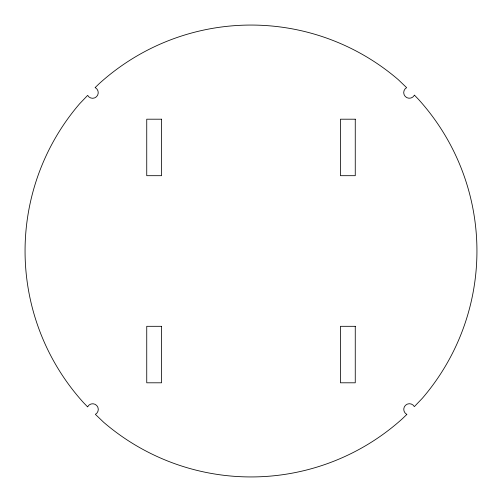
<?xml version="1.0" encoding="UTF-8"?>
<svg xmlns="http://www.w3.org/2000/svg" width="502" height="502" viewBox="0 0 502 502"><rect width="100%" height="100%" fill="white"/><g stroke="black" fill="none" stroke-linecap="round" stroke-linejoin="round"><path stroke-width="0.75" d="M87.806 406.488L87.624 406.909L83.439 402.566A225.938 225.938 0 0 1 79.63 103.757L87.649 95.374A5.647 5.647 0 0 0 96.516 96.71A5.647 5.647 0 0 0 95.512 87.806L95.091 87.624L99.434 83.439A225.938 225.938 0 0 1 398.243 79.63L406.626 87.649A5.647 5.647 0 0 0 405.29 96.516A5.647 5.647 0 0 0 414.194 95.512L414.376 95.091L418.561 99.434A225.938 225.938 0 0 1 422.37 398.243L414.351 406.626A5.647 5.647 0 0 0 405.484 405.29A5.647 5.647 0 0 0 406.488 414.194L406.909 414.376L402.566 418.561A225.938 225.938 0 0 1 103.757 422.37L95.374 414.351A5.647 5.647 0 0 0 96.71 405.484A5.647 5.647 0 0 0 87.806 406.488M161.569 119.2L146.741 119.2L146.741 175.687L161.569 175.687L161.569 119.2M355.259 119.2L340.431 119.2L340.431 175.687L355.259 175.687L355.259 119.2M161.569 326.313L146.741 326.313L146.741 382.8L161.569 382.8L161.569 326.313M355.259 326.313L340.431 326.313L340.431 382.8L355.259 382.8L355.259 326.313"/></g></svg>
